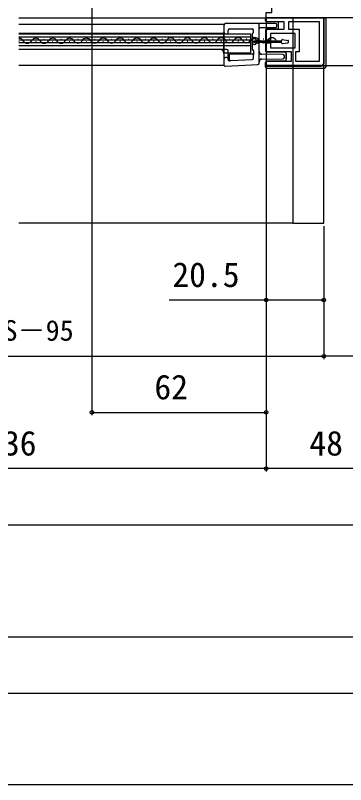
# Model space of a CAD drawing. Units: millimetres, scale not verified. Extents: x -525 to 525, y -783 to 778.
# Drawn here: x 191.5 to 309, y -782.6 to -508.8 of the extents above; entities that cross this region are included whole.
import ezdxf
from ezdxf.enums import TextEntityAlignment as Align

# ---------------------------------------------------------------- set-up
doc = ezdxf.new("R2010")
doc.units = ezdxf.units.MM
doc.header["$LTSCALE"] = 4
for name, color, linetype in [('0-2_YKK_11', 7, 'Continuous'), ('0-4_YKK_12', 2, 'Continuous'), ('0-5_YKK_13', 4, 'Continuous'), ('0-7_YKK_D', 6, 'Continuous'), ('0-8_YKK_ZWAK', 7, 'Continuous')]:
    doc.layers.add(name, color=color, linetype=linetype)
doc.styles.add('ＭＳ ゴシック', font='')
doc.styles.get('ＭＳ ゴシック').set_extended_font_data('MS Gothic')

msp = doc.modelspace()

# ---------------------------------------------------------------- linework, layer by layer
at = {"layer": '0-2_YKK_11'}
for points in [[(344.684, -509.6), (280.684, -509.6), (280.684, -507.8), (282.684, -507.8), (282.684, -499.6), (285.984, -499.6)], [(280.684, -509.6), (301.184, -509.6), (301.184, -525.6)], [(300.184, -526.6), (280.684, -526.6), (280.684, -525.1), (289.684, -525.1), (289.684, -521.8), (280.684, -521.8), (280.684, -518.55), (282.184, -518.55), (282.184, -520.3), (290.984, -520.3), (290.984, -515.2), (282.184, -515.2), (282.184, -517.65), (280.684, -517.65), (280.684, -513.7), (287.084, -513.7), (287.084, -511.1), (280.684, -511.1), (280.684, -509.6)]]:
    msp.add_lwpolyline(points, dxfattribs=at)
msp.add_lwpolyline([(299.684, -525.1), (299.684, -511.1), (288.584, -511.1), (288.584, -513.7), (292.484, -513.7), (292.484, -521.8), (291.184, -521.8), (291.184, -525.1)], close=True, dxfattribs=at)
msp.add_arc((300.184, -525.6), 1, 270.00001, 359.99999, dxfattribs=at)
at = {"layer": '0-4_YKK_12'}
for p, q in [((192.684, -509.6), (281.184, -509.6)), ((265.684, -512.07), (192.684, -512.07)), ((265.684, -512.07), (265.684, -526.57)), ((265.684, -515.27), (192.684, -515.27)), ((192.684, -515.37), (275.184, -515.37)), ((275.184, -516.57), (192.684, -516.57)), ((195.813, -517.447), (195.613, -517.447)), ((201.813, -517.433), (201.613, -517.433)), ((207.813, -517.418), (207.613, -517.419)), ((213.813, -517.404), (213.613, -517.404)), ((219.813, -517.389), (219.613, -517.39)), ((225.813, -517.375), (225.613, -517.375)), ((231.813, -517.36), (231.613, -517.361)), ((237.813, -517.346), (237.613, -517.346)), ((243.813, -517.332), (243.613, -517.332)), ((249.813, -517.317), (249.613, -517.318)), ((255.813, -517.303), (255.613, -517.303)), ((261.813, -517.288), (261.613, -517.289)), ((267.813, -517.274), (267.613, -517.274)), ((273.813, -517.259), (273.613, -517.26)), ((279.813, -517.245), (279.613, -517.245)), ((275.184, -517.62), (192.684, -517.62)), ((192.815, -518.214), (192.684, -518.215)), ((275.184, -518.52), (192.684, -518.52)), ((275.184, -519.57), (192.684, -519.57)), ((198.815, -518.2), (198.615, -518.2)), ((204.815, -518.185), (204.615, -518.186)), ((210.815, -518.171), (210.615, -518.171)), ((216.815, -518.156), (216.615, -518.157)), ((222.815, -518.142), (222.615, -518.143)), ((228.815, -518.128), (228.615, -518.128)), ((234.815, -518.113), (234.615, -518.114)), ((240.815, -518.099), (240.615, -518.099)), ((246.815, -518.084), (246.615, -518.085)), ((252.815, -518.07), (252.615, -518.07)), ((258.815, -518.055), (258.615, -518.056)), ((264.815, -518.041), (264.615, -518.041)), ((270.815, -518.027), (270.615, -518.027)), ((276.815, -518.012), (276.615, -518.013)), ((282.815, -517.998), (282.615, -517.998)), ((265.684, -520.87), (192.684, -520.87)), ((265.684, -526.57), (192.684, -526.57)), ((192.684, -582.6), (290.184, -582.6))]:
    msp.add_line(p, q, dxfattribs=at)
msp.add_lwpolyline([(265.654, -522.07), (275.184, -522.07), (275.184, -515.37)], dxfattribs=at)
for centre, radius, start, end in [((192.716, -518.673), 1.718, 29.34037, 91.07079), ((198.716, -518.658), 1.718, 29.34037, 150.93529), ((204.716, -518.644), 1.718, 29.34037, 150.93529), ((210.716, -518.63), 1.718, 29.34037, 150.93529), ((216.716, -518.615), 1.718, 29.34037, 150.93529), ((222.716, -518.601), 1.718, 29.34037, 150.93529), ((228.716, -518.586), 1.718, 29.34037, 150.93529), ((234.716, -518.572), 1.718, 29.34037, 150.93529), ((240.716, -518.557), 1.718, 29.34037, 150.93529), ((246.716, -518.543), 1.718, 29.34037, 150.93529), ((252.716, -518.529), 1.718, 29.34037, 150.93529), ((258.716, -518.514), 1.718, 29.34037, 150.93529), ((264.716, -518.5), 1.718, 29.34037, 150.93529), ((270.716, -518.485), 1.718, 29.34037, 150.93529), ((276.716, -518.471), 1.718, 29.34037, 150.93529), ((282.716, -518.456), 1.718, 29.34037, 150.93529), ((195.712, -516.989), 1.718, 209.34037, 330.93529), ((201.712, -516.974), 1.718, 209.34037, 330.93529), ((207.712, -516.96), 1.718, 209.34037, 330.93529), ((213.712, -516.946), 1.718, 209.34037, 330.93529), ((219.712, -516.931), 1.718, 209.34037, 330.93529), ((225.712, -516.917), 1.718, 209.34037, 330.93529), ((231.712, -516.902), 1.718, 209.34037, 330.93529), ((237.712, -516.888), 1.718, 209.34037, 330.93529), ((243.712, -516.873), 1.718, 209.34037, 330.93529), ((249.712, -516.859), 1.718, 209.34037, 330.93529), ((255.712, -516.844), 1.718, 209.34037, 330.93529), ((261.712, -516.83), 1.718, 209.34037, 330.93529), ((267.712, -516.816), 1.718, 209.34037, 330.93529), ((273.712, -516.801), 1.718, 209.34037, 330.93529), ((279.712, -516.787), 1.718, 209.34037, 330.93529), ((264.184, -522.37), 1.5, 0, 90)]:
    msp.add_arc(centre, radius, start, end, dxfattribs=at)
at = {"layer": '0-5_YKK_13'}
for p, q in [((283.989, -511.675), (277.689, -511.62)), ((280.484, -510.6), (280.484, -510.1)), ((284.584, -511.1), (280.984, -511.1)), ((285.084, -513.2), (285.084, -511.6)), ((301.284, -525.8), (301.284, -509.6)), ((301.284, -509.6), (302.084, -509.6)), ((301.284, -525.8), (301.284, -509.6)), ((302.084, -526.6), (302.084, -509.6)), ((265.684, -512.22), (265.684, -514.82)), ((267.184, -514.82), (267.184, -514.12)), ((267.684, -513.62), (275.684, -513.62)), ((276.184, -514.82), (276.184, -514.12)), ((278.184, -516.234), (278.184, -512.12)), ((278.68, -513.116), (283.989, -513.069)), ((280.484, -514.2), (280.484, -521.3)), ((284.584, -513.7), (280.984, -513.7)), ((284.484, -512.569), (284.484, -512.175)), ((265.684, -521.22), (265.684, -514.82)), ((266.184, -515.32), (266.557, -515.32)), ((266.557, -515.32), (266.684, -515.32)), ((275.684, -515.412), (275.684, -520.821)), ((275.812, -516.234), (275.777, -516.62)), ((276.206, -517.12), (276.277, -517.12)), ((276.277, -517.12), (276.277, -517.12)), ((276.684, -517.12), (276.277, -517.12)), ((278.184, -517.146), (278.184, -516.234)), ((278.184, -517.942), (278.184, -517.146)), ((286.53, -517.398), (288.43, -517.665)), ((286.189, -517.9), (276.189, -517.9)), ((276.277, -519.12), (276.206, -519.12)), ((277.184, -517.62), (277.184, -517.644)), ((277.684, -517.644), (277.184, -517.644)), ((277.184, -517.644), (277.184, -517.9)), ((277.184, -518.3), (277.184, -518.596)), ((277.184, -518.596), (277.184, -518.62)), ((277.184, -518.596), (277.684, -518.596)), ((277.684, -517.644), (277.684, -517.9)), ((277.684, -518.3), (277.684, -518.596)), ((278.184, -518.297), (278.184, -517.942)), ((278.184, -519.094), (278.184, -518.297)), ((278.184, -520.006), (278.184, -519.094)), ((278.184, -525.79), (278.184, -520.006)), ((286.189, -518.505), (286.189, -517.695)), ((286.53, -518.802), (288.43, -518.535)), ((288.689, -518.238), (288.689, -517.962)), ((265.684, -521.22), (265.684, -524.22)), ((266.645, -520.92), (265.984, -520.92)), ((266.684, -520.92), (266.645, -520.92)), ((267.184, -524.46), (267.184, -521.42)), ((267.617, -524.648), (267.617, -522.753)), ((267.917, -522.453), (275.952, -522.453)), ((276.187, -522.817), (276.252, -522.753)), ((276.187, -523.976), (276.187, -522.817)), ((276.252, -522.753), (276.252, -521.42)), ((286.689, -522.694), (279.176, -522.629)), ((280.984, -521.8), (287.284, -521.8)), ((287.284, -521.9), (280.984, -521.9)), ((287.784, -524.6), (287.784, -522.4)), ((287.784, -522.4), (287.784, -524.4)), ((265.684, -524.22), (265.684, -526.393)), ((266.557, -523.72), (266.184, -523.72)), ((266.641, -523.72), (266.557, -523.72)), ((267.711, -524.96), (267.933, -524.948)), ((267.933, -524.948), (267.998, -524.88)), ((267.998, -524.88), (275.713, -524.476)), ((279.176, -524.311), (286.689, -524.246)), ((280.484, -527.1), (280.484, -525.6)), ((280.484, -525.6), (280.484, -527.1)), ((287.284, -525.1), (280.984, -525.1)), ((287.284, -525.1), (280.984, -525.1)), ((287.184, -523.746), (287.184, -523.194)), ((266.211, -526.892), (277.711, -526.29)), ((300.284, -526.8), (280.484, -526.8)), ((280.484, -526.8), (300.284, -526.8)), ((280.984, -527.6), (301.084, -527.6)), ((280.984, -527.6), (301.084, -527.6))]:
    msp.add_line(p, q, dxfattribs=at)
for points in [[(277.689, -511.62), (277.684, -511.62), (266.18, -511.72)], [(302.084, -526.6), (302.084, -509.6), (280.984, -509.6)], [(276.189, -517.9), (276.189, -518.3), (286.189, -518.3)], [(276.684, -519.12), (276.277, -519.12), (276.277, -519.12)]]:
    msp.add_lwpolyline(points, dxfattribs=at)
msp.add_lwpolyline([(301.184, -509.6), (290.184, -509.6), (290.184, -582.8), (301.184, -582.8)], close=True, dxfattribs=at)
for centre, radius, start, end in [((266.184, -512.22), 0.5, 90.5, 180), ((277.684, -512.12), 0.5, 0, 89.5), ((280.984, -510.1), 0.5, 90, 180), ((280.984, -510.6), 0.5, 180, 270), ((283.984, -512.175), 0.5, 0, 89.5), ((284.584, -511.6), 0.5, 0, 90), ((278.684, -513.616), 0.5, 90.5, 180), ((280.984, -514.2), 0.5, 90, 180), ((283.984, -512.569), 0.5, 270.5, 0), ((284.584, -513.2), 0.5, 270, 0), ((266.184, -514.82), 0.5, 180, 270), ((276.684, -517.62), 0.5, 0, 90), ((277.686, -517.145), 0.499, 269.86814, 359.86749), ((286.489, -517.695), 0.3, 82, 180), ((276.206, -519.62), 0.5, 90.00106, 180.00113), ((276.684, -518.62), 0.5, 270, 0), ((277.686, -519.095), 0.499, 0.13256, 90.13181), ((286.489, -518.505), 0.3, 180, 278), ((288.389, -517.962), 0.3, 0, 82), ((288.389, -518.238), 0.3, 278, 0), ((265.984, -521.22), 0.3, 90, 180), ((279.184, -521.629), 1, 180, 269.5), ((280.984, -521.3), 0.5, 180, 270), ((286.684, -523.194), 0.5, 0, 89.5), ((287.284, -522.3), 0.5, 0, 90), ((287.284, -522.4), 0.5, 0, 90), ((266.184, -524.22), 0.5, 90, 180), ((275.687, -523.976), 0.5, 273.00166, 359.99834), ((279.184, -525.311), 1, 90.5, 180), ((280.984, -525.6), 0.5, 90, 180), ((280.984, -525.6), 0.5, 90, 180), ((286.684, -523.746), 0.5, 270.5, 0), ((287.284, -524.6), 0.5, 270, 0), ((287.284, -524.6), 0.5, 270, 0), ((266.184, -526.393), 0.5, 180, 273), ((277.684, -525.79), 0.5, 273, 0), ((280.984, -527.1), 0.5, 180, 270), ((280.984, -527.1), 0.5, 180, 270), ((300.284, -525.8), 1, 270, 0), ((300.284, -525.8), 1, 270, 0), ((301.084, -526.6), 1, 270, 0), ((301.084, -526.6), 1, 270, 0)]:
    msp.add_arc(centre, radius, start, end, dxfattribs=at)
for centre, major_axis, ratio, start_param, end_param in [((267.684, -514.12), (0.354, -0.354), 0.999924, 2.3562326, 3.9269527), ((275.684, -514.12), (-0.354, -0.354), 0.999924, 2.3562326, 3.9269527), ((266.684, -514.82), (0.5, 0), 0.999962, 4.712389, 6.2831853), ((275.984, -515.412), (-0.212, 0.212), 0.999924, 5.6652293, 7.0685454), ((276.277, -516.62), (-0.337, 0.369), 0.999579, 0.8308003, 2.4007602), ((275.884, -514.82), (-0.212, 0.212), 0.999924, 2.5236367, 3.9269527), ((266.684, -521.42), (0.5, 0), 0.999962, 6.2831853, 7.8539816), ((267.917, -522.753), (0.212, -0.212), 0.999924, 2.3562326, 3.9269527), ((275.984, -520.821), (-0.212, -0.212), 0.999924, 5.4978252, 7.0138864), ((275.952, -522.753), (-0.212, -0.212), 0.999924, 2.3562326, 3.9269527), ((275.952, -521.42), (-0.212, -0.212), 0.999924, 2.3562326, 3.8722937), ((266.641, -524.22), (0.5, 0), 0.999962, 6.2831853, 7.8539816), ((267.684, -524.46), (0.344, 0.363), 0.99992, 2.3300547, 3.9531306), ((267.917, -524.648), (0.207, 0.218), 0.99992, 2.3300547, 3.9531306)]:
    msp.add_ellipse(centre, major_axis=major_axis, ratio=ratio, start_param=start_param, end_param=end_param, dxfattribs=at)
at = {"layer": '0-7_YKK_D'}
for p, q in [((218.684, -496.6), (218.684, -651.1)), ((280.684, -510.1), (280.684, -671.1)), ((280.684, -510.1), (280.684, -651.1)), ((280.684, -510.1), (280.684, -671.1)), ((280.684, -527.1), (280.684, -611.1)), ((301.184, -526.6), (397.682, -526.6)), ((301.184, -583.8), (301.184, -631.1)), ((301.184, -583.8), (301.184, -611.1)), ((301.184, -583.8), (301.184, -631.1)), ((79.184, -630.1), (301.184, -630.1)), ((348.684, -630.1), (301.184, -630.1)), ((218.684, -650.1), (280.684, -650.1)), ((280.684, -670.1), (99.684, -670.1)), ((328.684, -670.1), (280.684, -670.1)), ((42.186, -690.1), (338.184, -690.1)), ((318.184, -730.1), (-323.991, -730.1)), ((-343.992, -750.1), (338.184, -750.1))]:
    msp.add_line(p, q, dxfattribs=at)
msp.add_lwpolyline([(301.184, -610.1), (280.684, -610.1), (246.18, -610.1)], dxfattribs=at)
for centre in [(280.684, -610.1), (301.184, -610.1), (301.184, -630.1), (301.184, -630.1), (218.684, -650.1), (280.684, -650.1), (280.684, -670.1), (280.684, -670.1)]:
    msp.add_circle(centre, 0.637, dxfattribs=at)
at = {"layer": '0-8_YKK_ZWAK'}
msp.add_lwpolyline([(-525, -782.6), (525, -782.6), (525, 747.4)], dxfattribs=at)

# ---------------------------------------------------------------- texts
at = {"layer": '0-7_YKK_D', "style": 'ＭＳ ゴシック'}
for s, height, p in [('20.5', 8.798, (247.293, -608.1)), ('網戸出来幅＝WS－95', 7.331, (122.258, -626.793)), ('62', 8.798, (240.923, -648.1)), ('WS－136', 8.798, (157.048, -668.1)), ('48', 8.798, (296.059, -668.1))]:
    msp.add_text(s, height=height, dxfattribs=at).set_placement(p, align=Align.BOTTOM_LEFT)

doc.saveas('drawing.dxf')
